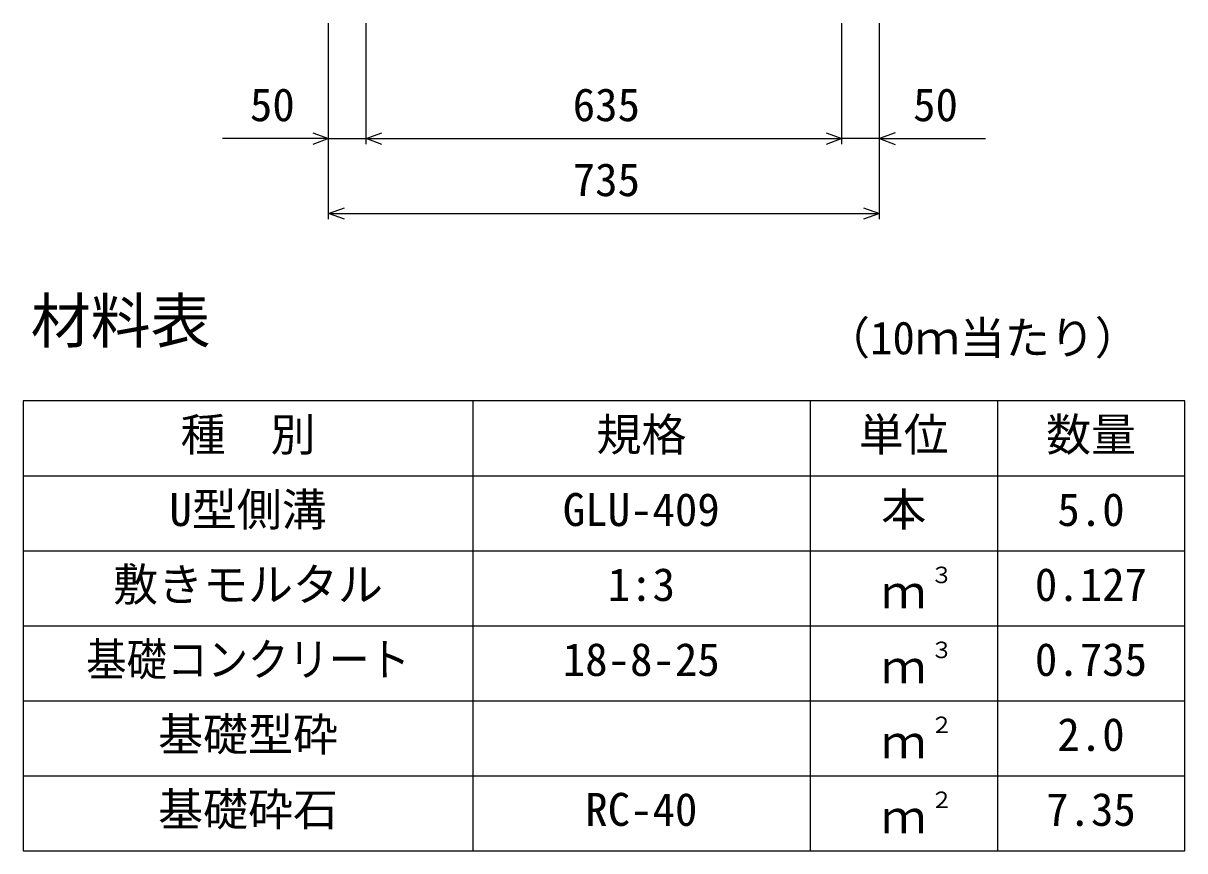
# Model space of a CAD drawing. Units: millimetres, scale not verified. Extents: x -25200 to 25200, y -8910 to 8910.
# Drawn here: x 19531 to 21081, y -689 to 415 of the extents above; entities that cross this region are included whole.
import ezdxf
from ezdxf.enums import TextEntityAlignment as Align

# ---------------------------------------------------------------- set-up
doc = ezdxf.new("R2010")
doc.units = ezdxf.units.MM
doc.header["$LTSCALE"] = 30
for name, color, linetype, lineweight in [('0-0_DIM', 7, 'Continuous', 25), ('0-3_HYO', 3, 'Continuous', 25), ('0-4_HYO2', 4, 'Continuous', 25), ('0-7_TXT', 7, 'Continuous', 25)]:
    doc.layers.add(name, color=color, linetype=linetype, lineweight=lineweight)
doc.styles.add('ＭＳ ゴシック', font='')
doc.styles.get('ＭＳ ゴシック').set_extended_font_data('MS Gothic')

msp = doc.modelspace()

# ---------------------------------------------------------------- linework, layer by layer
at = {"layer": '0-0_DIM'}
for p, q in [((19938.6, 153.68), (19938.6, 415.05)), ((19988.6, 253.68), (19988.6, 415.05)), ((20623.6, 253.68), (20623.6, 415.05)), ((20673.6, 153.68), (20673.6, 415.05)), ((19938.6, 261.18), (19796.8, 261.18)), ((19938.6, 261.18), (19988.6, 261.18)), ((19988.6, 261.18), (20623.6, 261.18)), ((20673.6, 261.18), (20623.6, 261.18)), ((20673.6, 261.18), (20815.39, 261.18)), ((19938.6, 161.18), (20673.6, 161.18))]:
    msp.add_line(p, q, dxfattribs=at)
for points in [[(19917.45, 268.87), (19938.6, 261.18), (19917.45, 253.48)], [(20009.74, 253.48), (19988.6, 261.18), (20009.74, 268.87)], [(20602.45, 268.87), (20623.6, 261.18), (20602.45, 253.48)], [(20694.74, 268.87), (20673.6, 261.18), (20694.74, 253.48)], [(19959.74, 153.48), (19938.6, 161.18), (19959.74, 168.87)], [(20652.45, 168.87), (20673.6, 161.18), (20652.45, 153.48)]]:
    msp.add_lwpolyline(points, dxfattribs=at)
at = {"layer": '0-3_HYO'}
for p, q in [((20131.1, -88.82), (20131.1, -688.82)), ((20581.1, -88.82), (20581.1, -688.82)), ((20831.1, -88.82), (20831.1, -688.82)), ((19531.1, -188.82), (21081.1, -188.82))]:
    msp.add_line(p, q, dxfattribs=at)
msp.add_lwpolyline([(19531.1, -688.82), (21081.1, -688.82), (21081.1, -88.82), (19531.1, -88.82)], close=True, dxfattribs=at)
at = {"layer": '0-4_HYO2'}
for p, q in [((19531.1, -288.82), (21081.1, -288.82)), ((19531.1, -388.82), (21081.1, -388.82)), ((19531.1, -488.82), (21081.1, -488.82)), ((19531.1, -588.82), (21081.1, -588.82))]:
    msp.add_line(p, q, dxfattribs=at)

# ---------------------------------------------------------------- texts
at = {"layer": '0-0_DIM', "style": 'ＭＳ ゴシック'}
for s, p in [('50', (19833.6, 271.18)), ('635', (20264.36, 271.18)), ('50', (20718.6, 271.18)), ('735', (20264.36, 171.18))]:
    msp.add_text(s, height=43.99, dxfattribs=at).set_placement(p, align=Align.BOTTOM_LEFT)
at = {"layer": '0-7_TXT', "style": 'ＭＳ ゴシック'}
for s, height, p in [('材料表', 58.65, (19541.1, -28.82)), ('（10ｍ当たり）', 43.99, (20601.09, -39.82)), ('種\u3000別', 43.99, (19741.1, -168.82)), ('規格', 43.99, (20296.1, -168.82)), ('単位', 43.99, (20646.1, -168.82)), ('数量', 43.99, (20896.1, -168.82)), ('U型側溝', 43.99, (19726.1, -268.82)), ('GLU-409', 43.99, (20251.1, -268.82)), ('本', 43.99, (20676.1, -268.82)), ('5.0', 43.99, (20911.1, -268.82)), ('敷きモルタル', 43.99, (19651.1, -368.82)), ('３', 21.99, (20741.64, -338.45)), ('1:3', 43.99, (20311.1, -368.82)), ('0.127', 43.99, (20881.1, -368.82)), ('ｍ', 43.99, (20676.1, -378.82)), ('18-8-25', 43.99, (20251.1, -468.82)), ('３', 21.99, (20741.64, -438.45)), ('0.735', 43.99, (20881.1, -468.82)), ('ｍ', 43.99, (20676.1, -478.82)), ('基礎型砕', 43.99, (19711.1, -568.82)), ('２', 21.99, (20741.64, -538.45)), ('2.0', 43.99, (20911.1, -568.82)), ('ｍ', 43.99, (20676.1, -578.82)), ('基礎砕石', 43.99, (19711.1, -668.82)), ('RC-40', 43.99, (20281.1, -668.82)), ('２', 21.99, (20741.64, -638.45)), ('7.35', 43.99, (20896.1, -668.82)), ('ｍ', 43.99, (20676.1, -678.82))]:
    msp.add_text(s, height=height, dxfattribs=at).set_placement(p, align=Align.BOTTOM_LEFT)
at = {"layer": '0-7_TXT', "style": 'ＭＳ ゴシック', "width": 0.9}
msp.add_text('基礎コンクリート', height=43.99, dxfattribs=at).set_placement((19615.1, -468.82), align=Align.BOTTOM_LEFT)

doc.saveas('drawing.dxf')
